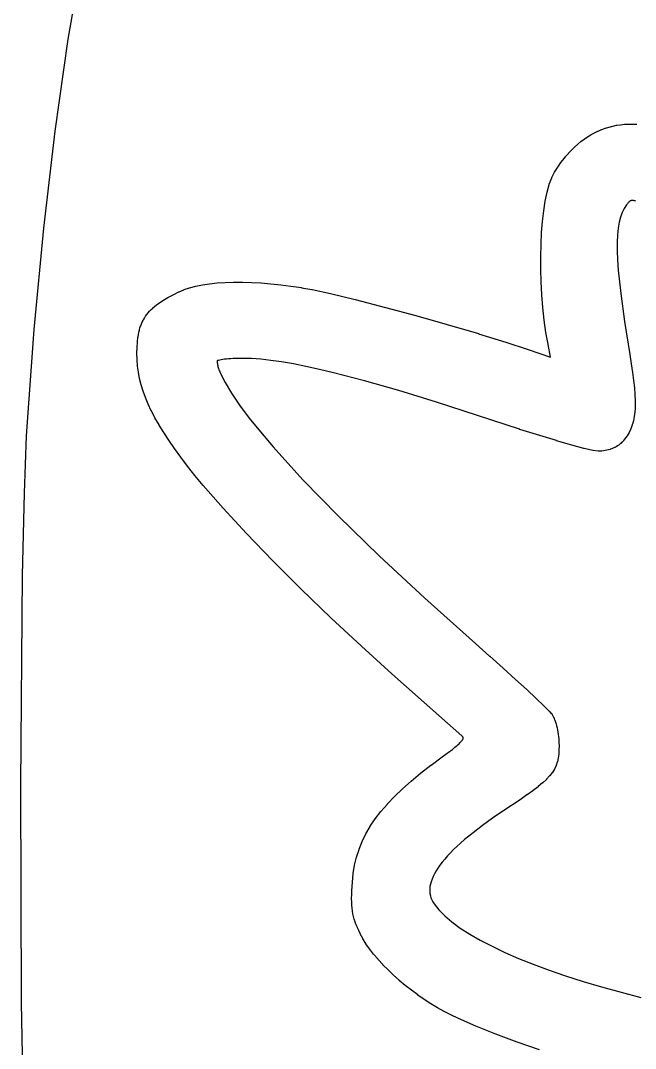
# Model space of a CAD drawing. Extents: x 67.7 to 95.6, y -145.3 to -52.9.
# Drawn here: x 75.139 to 76.258, y -63.568 to -61.698 of the extents above; entities that cross this region are included whole.
import ezdxf

# ---------------------------------------------------------------- set-up
doc = ezdxf.new("R2010")
doc.units = 0
doc.layers.add('BLACK', color=7, linetype='CONTINUOUS')

msp = doc.modelspace()

# ---------------------------------------------------------------- linework, layer by layer
at = {"layer": 'BLACK', "linetype": 'CONTINUOUS'}
for p, q in [((75.2525, -61.5724), (75.2249, -61.7317)), ((75.2249, -61.7317), (75.2008, -61.8994)), ((76.2308, -61.8876), (76.2379, -61.8869)), ((76.2379, -61.8869), (76.238, -61.887)), ((76.238, -61.887), (76.2381, -61.8869)), ((76.2381, -61.8869), (76.2452, -61.8866)), ((76.2452, -61.8866), (76.2453, -61.8866)), ((76.2453, -61.8866), (76.2454, -61.8866)), ((76.2454, -61.8866), (76.2527, -61.8866)), ((76.2527, -61.8866), (76.2528, -61.8866)), ((76.2528, -61.8866), (76.2529, -61.8866)), ((76.2529, -61.8866), (76.2602, -61.8869)), ((75.2008, -61.8994), (75.1802, -62.0757)), ((76.1768, -61.9058), (76.1769, -61.9057)), ((76.1769, -61.9057), (76.183, -61.9023)), ((76.183, -61.9023), (76.1832, -61.9023)), ((76.1832, -61.9022), (76.1895, -61.8992)), ((76.1832, -61.9023), (76.1832, -61.9022)), ((76.1895, -61.8992), (76.1896, -61.8992)), ((76.1896, -61.8992), (76.1897, -61.8991)), ((76.1897, -61.8991), (76.1961, -61.8964)), ((76.1961, -61.8964), (76.1962, -61.8964)), ((76.1962, -61.8964), (76.1963, -61.8963)), ((76.1963, -61.8963), (76.2028, -61.8939)), ((76.2028, -61.8939), (76.2029, -61.8939)), ((76.2029, -61.8939), (76.203, -61.8939)), ((76.203, -61.8939), (76.2096, -61.8918)), ((76.2096, -61.8918), (76.2097, -61.8918)), ((76.2097, -61.8918), (76.2098, -61.8918)), ((76.2098, -61.8918), (76.2165, -61.8901)), ((76.2165, -61.8901), (76.2166, -61.8901)), ((76.2166, -61.8901), (76.2167, -61.89)), ((76.2167, -61.89), (76.2235, -61.8887)), ((76.2235, -61.8887), (76.2236, -61.8887)), ((76.2236, -61.8887), (76.2237, -61.8887)), ((76.2237, -61.8887), (76.2307, -61.8876)), ((76.2307, -61.8876), (76.2308, -61.8877)), ((76.2308, -61.8877), (76.2308, -61.8876)), ((76.147, -61.9282), (76.1526, -61.9231)), ((76.1526, -61.9231), (76.1527, -61.9231)), ((76.1527, -61.923), (76.1585, -61.9183)), ((76.1527, -61.9231), (76.1527, -61.923)), ((76.1585, -61.9183), (76.1585, -61.9182)), ((76.1585, -61.9182), (76.1586, -61.9182)), ((76.1586, -61.9182), (76.1644, -61.9138)), ((76.1644, -61.9138), (76.1645, -61.9137)), ((76.1645, -61.9137), (76.1646, -61.9137)), ((76.1646, -61.9137), (76.1705, -61.9096)), ((76.1705, -61.9096), (76.1706, -61.9096)), ((76.1706, -61.9096), (76.1707, -61.9095)), ((76.1707, -61.9095), (76.1767, -61.9058)), ((76.1767, -61.9058), (76.1768, -61.9058)), ((76.1307, -61.9457), (76.1413, -61.9339)), ((76.1413, -61.9339), (76.1414, -61.9338)), ((76.1414, -61.9337), (76.1469, -61.9283)), ((76.1414, -61.9338), (76.1414, -61.9337)), ((76.1469, -61.9283), (76.147, -61.9282)), ((76.147, -61.9282), (76.147, -61.9282)), ((76.1106, -61.9737), (76.1202, -61.9593)), ((76.1202, -61.9593), (76.1203, -61.9592)), ((76.1203, -61.9592), (76.1204, -61.959)), ((76.1204, -61.959), (76.1305, -61.9459)), ((76.1305, -61.9459), (76.1306, -61.9458)), ((76.1306, -61.9458), (76.1307, -61.9457)), ((76.1055, -61.9836), (76.1104, -61.9741)), ((76.1104, -61.9741), (76.1106, -61.974)), ((76.1106, -61.974), (76.1106, -61.9737)), ((76.097, -62.0103), (76.1009, -61.9963)), ((76.1009, -61.9963), (76.101, -61.9961)), ((76.101, -61.996), (76.1053, -61.9841)), ((76.101, -61.9961), (76.101, -61.996)), ((76.1053, -61.9841), (76.1055, -61.9839)), ((76.1055, -61.9839), (76.1055, -61.9836)), ((76.0937, -62.0264), (76.097, -62.0105)), ((76.0971, -62.0104), (76.097, -62.0103)), ((76.097, -62.0105), (76.0971, -62.0104)), ((76.0909, -62.0442), (76.0937, -62.0266)), ((76.0937, -62.0265), (76.0937, -62.0264)), ((76.0937, -62.0266), (76.0937, -62.0265)), ((76.2416, -62.0335), (76.2374, -62.04)), ((76.2432, -62.0313), (76.2416, -62.0335)), ((76.244, -62.0303), (76.2432, -62.0313)), ((76.2447, -62.0294), (76.244, -62.0303)), ((76.2454, -62.0286), (76.2447, -62.0294)), ((76.2461, -62.028), (76.2454, -62.0286)), ((76.2467, -62.0274), (76.2461, -62.028)), ((76.2473, -62.0269), (76.2467, -62.0274)), ((76.2478, -62.0265), (76.2473, -62.0269)), ((76.2484, -62.0262), (76.2478, -62.0265)), ((76.2489, -62.0259), (76.2484, -62.0262)), ((76.2495, -62.0258), (76.2489, -62.0259)), ((76.2501, -62.0256), (76.2495, -62.0258)), ((76.2507, -62.0255), (76.2501, -62.0256)), ((76.2514, -62.0255), (76.2507, -62.0255)), ((76.2523, -62.0255), (76.2514, -62.0255)), ((76.2532, -62.0255), (76.2523, -62.0255)), ((76.2543, -62.0257), (76.2532, -62.0255)), ((76.2555, -62.0259), (76.2543, -62.0257)), ((76.2569, -62.0263), (76.2555, -62.0259)), ((76.2583, -62.0267), (76.2569, -62.0263)), ((76.0887, -62.0634), (76.0909, -62.0443)), ((76.0909, -62.0443), (76.0909, -62.0442)), ((76.0909, -62.0443), (76.0909, -62.0443)), ((76.2338, -62.0473), (76.2308, -62.0557)), ((76.2374, -62.04), (76.2338, -62.0473)), ((76.087, -62.0838), (76.0887, -62.0635)), ((76.0887, -62.0635), (76.0887, -62.0634)), ((76.0887, -62.0634), (76.0887, -62.0634)), ((76.2284, -62.0651), (76.2265, -62.0759)), ((76.2308, -62.0557), (76.2284, -62.0651)), ((75.1802, -62.0757), (75.1629, -62.2604)), ((76.0859, -62.1052), (76.087, -62.0839)), ((76.087, -62.0839), (76.087, -62.0838)), ((76.087, -62.0839), (76.087, -62.0839)), ((76.2253, -62.088), (76.2247, -62.1016)), ((76.2265, -62.0759), (76.2253, -62.088)), ((76.0854, -62.1274), (76.0859, -62.1053)), ((76.0859, -62.1053), (76.0859, -62.1052)), ((76.0859, -62.1053), (76.0859, -62.1053)), ((76.2247, -62.1016), (76.2247, -62.1168)), ((76.0854, -62.1275), (76.0854, -62.1274)), ((76.0855, -62.1502), (76.0854, -62.1275)), ((76.0854, -62.1275), (76.0854, -62.1275)), ((76.2247, -62.1168), (76.2253, -62.1335)), ((76.2253, -62.1335), (76.2265, -62.152)), ((76.0855, -62.1503), (76.0855, -62.1502)), ((76.0862, -62.1734), (76.0855, -62.1503)), ((76.0855, -62.1503), (76.0855, -62.1503)), ((76.2265, -62.152), (76.2309, -62.1948)), ((75.4362, -62.1876), (75.4461, -62.1842)), ((75.4461, -62.1842), (75.4463, -62.1843)), ((75.4463, -62.1843), (75.4464, -62.1842)), ((75.4464, -62.1842), (75.4574, -62.1813)), ((75.4574, -62.1813), (75.4575, -62.1813)), ((75.4575, -62.1813), (75.4576, -62.1813)), ((75.4576, -62.1813), (75.4695, -62.1789)), ((75.4695, -62.1789), (75.4696, -62.1789)), ((75.4696, -62.1789), (75.4697, -62.1788)), ((75.4697, -62.1788), (75.4826, -62.1769)), ((75.4826, -62.1769), (75.4827, -62.1769)), ((75.4827, -62.1769), (75.4964, -62.1755)), ((75.4827, -62.1769), (75.4827, -62.1769)), ((75.4964, -62.1755), (75.4965, -62.1755)), ((75.4965, -62.1755), (75.4966, -62.1754)), ((75.4966, -62.1754), (75.511, -62.1745)), ((75.511, -62.1745), (75.5111, -62.1745)), ((75.5111, -62.1745), (75.5112, -62.1745)), ((75.5112, -62.1745), (75.5264, -62.174)), ((75.5264, -62.174), (75.5264, -62.174)), ((75.5264, -62.174), (75.5265, -62.174)), ((75.5265, -62.174), (75.5424, -62.174)), ((75.5424, -62.174), (75.5425, -62.174)), ((75.5425, -62.174), (75.5425, -62.174)), ((75.5425, -62.174), (75.559, -62.1744)), ((75.559, -62.1744), (75.5591, -62.1745)), ((75.5591, -62.1745), (75.5592, -62.1744)), ((75.5592, -62.1744), (75.5762, -62.1754)), ((75.5762, -62.1754), (75.5763, -62.1754)), ((75.5763, -62.1754), (75.5763, -62.1754)), ((75.5763, -62.1754), (75.594, -62.1768)), ((75.594, -62.1768), (75.594, -62.1769)), ((75.594, -62.1769), (75.5941, -62.1768)), ((75.5941, -62.1768), (75.6122, -62.1788)), ((75.6122, -62.1788), (75.6122, -62.1788)), ((75.6122, -62.1788), (75.6122, -62.1788)), ((75.6122, -62.1788), (75.6307, -62.1812)), ((75.6307, -62.1812), (75.6308, -62.1812)), ((75.6308, -62.1812), (75.6308, -62.1812)), ((75.6308, -62.1812), (75.6497, -62.184)), ((75.6497, -62.184), (75.6497, -62.1841)), ((75.6497, -62.1841), (75.6498, -62.1841)), ((75.6498, -62.1841), (75.6689, -62.1874)), ((76.0862, -62.1735), (76.0862, -62.1734)), ((76.0874, -62.1967), (76.0862, -62.1735)), ((76.0862, -62.1735), (76.0862, -62.1735)), ((75.3977, -62.2074), (75.4064, -62.2022)), ((75.4064, -62.2022), (75.4064, -62.2022)), ((75.4064, -62.2022), (75.4065, -62.2022)), ((75.4065, -62.2022), (75.4161, -62.197)), ((75.4161, -62.197), (75.4161, -62.1969)), ((75.4161, -62.1969), (75.4162, -62.1969)), ((75.4162, -62.1969), (75.4268, -62.1916)), ((75.4268, -62.1916), (75.4269, -62.1916)), ((75.4269, -62.1916), (75.427, -62.1915)), ((75.427, -62.1915), (75.4359, -62.1877)), ((75.4359, -62.1877), (75.436, -62.1877)), ((75.436, -62.1877), (75.4362, -62.1876)), ((75.6689, -62.1874), (75.669, -62.1875)), ((75.669, -62.1875), (75.6691, -62.1874)), ((75.6691, -62.1874), (75.7027, -62.1946)), ((75.7027, -62.1946), (75.7027, -62.1947)), ((75.7027, -62.1947), (75.7028, -62.1947)), ((75.7028, -62.1947), (75.7477, -62.2056)), ((76.0874, -62.1968), (76.0874, -62.1967)), ((76.0893, -62.2199), (76.0874, -62.1968)), ((76.0874, -62.1968), (76.0874, -62.1968)), ((76.2309, -62.1948), (76.2378, -62.2457)), ((75.3764, -62.2238), (75.3794, -62.2211)), ((75.3794, -62.2211), (75.3794, -62.221)), ((75.3794, -62.221), (75.3795, -62.221)), ((75.3795, -62.221), (75.3826, -62.2183)), ((75.3826, -62.2183), (75.3827, -62.2182)), ((75.3827, -62.2182), (75.386, -62.2155)), ((75.3827, -62.2182), (75.3827, -62.2182)), ((75.386, -62.2155), (75.3861, -62.2155)), ((75.3861, -62.2155), (75.3862, -62.2154)), ((75.3862, -62.2154), (75.3897, -62.2128)), ((75.3897, -62.2128), (75.3898, -62.2128)), ((75.3898, -62.2127), (75.3976, -62.2075)), ((75.3898, -62.2128), (75.3898, -62.2127)), ((75.3976, -62.2075), (75.3977, -62.2075)), ((75.3977, -62.2075), (75.3977, -62.2074)), ((75.7477, -62.2056), (75.7478, -62.2056)), ((75.7478, -62.2056), (75.7478, -62.2056)), ((75.7478, -62.2056), (75.858, -62.2349)), ((76.0893, -62.22), (76.0893, -62.2199)), ((76.0918, -62.2429), (76.0893, -62.22)), ((76.0893, -62.22), (76.0893, -62.22)), ((75.3621, -62.2426), (75.3639, -62.2394)), ((75.3639, -62.2394), (75.364, -62.2393)), ((75.364, -62.2392), (75.366, -62.2361)), ((75.364, -62.2393), (75.364, -62.2392)), ((75.366, -62.2361), (75.3661, -62.2361)), ((75.3661, -62.2361), (75.3662, -62.236)), ((75.3662, -62.236), (75.3683, -62.233)), ((75.3683, -62.233), (75.3684, -62.2329)), ((75.3684, -62.2329), (75.3685, -62.2328)), ((75.3685, -62.2328), (75.3708, -62.2299)), ((75.3708, -62.2299), (75.3709, -62.2298)), ((75.3709, -62.2297), (75.3735, -62.2269)), ((75.3709, -62.2298), (75.3709, -62.2297)), ((75.3735, -62.2269), (75.3736, -62.2268)), ((75.3736, -62.2267), (75.3763, -62.2239)), ((75.3736, -62.2268), (75.3736, -62.2267)), ((75.3763, -62.2239), (75.3764, -62.2239)), ((75.3764, -62.2239), (75.3764, -62.2238)), ((75.858, -62.2349), (75.858, -62.2349)), ((75.858, -62.2349), (75.8581, -62.2349)), ((75.8581, -62.2349), (75.9722, -62.2676)), ((75.1629, -62.2604), (75.1491, -62.4537)), ((75.3549, -62.261), (75.356, -62.2573)), ((75.3549, -62.2611), (75.3549, -62.261)), ((75.356, -62.2571), (75.3572, -62.2535)), ((75.356, -62.2572), (75.356, -62.2571)), ((75.356, -62.2573), (75.356, -62.2572)), ((75.3572, -62.2535), (75.3573, -62.2534)), ((75.3573, -62.2533), (75.3587, -62.2498)), ((75.3573, -62.2534), (75.3573, -62.2533)), ((75.3587, -62.2496), (75.3602, -62.2462)), ((75.3587, -62.2497), (75.3587, -62.2496)), ((75.3587, -62.2498), (75.3587, -62.2497)), ((75.3602, -62.2462), (75.3603, -62.2462)), ((75.3603, -62.246), (75.362, -62.2428)), ((75.3603, -62.2462), (75.3603, -62.246)), ((75.362, -62.2428), (75.3621, -62.2427)), ((75.3621, -62.2427), (75.3621, -62.2426)), ((76.0918, -62.243), (76.0918, -62.2429)), ((76.0918, -62.2429), (76.0918, -62.2429)), ((76.0949, -62.2653), (76.0918, -62.243)), ((76.2378, -62.2457), (76.2474, -62.3056)), ((75.3513, -62.2827), (75.3523, -62.2738)), ((75.3523, -62.2738), (75.3524, -62.2738)), ((75.3524, -62.2737), (75.353, -62.2695)), ((75.3524, -62.2738), (75.3524, -62.2737)), ((75.353, -62.2695), (75.3531, -62.2694)), ((75.3531, -62.2693), (75.3539, -62.2653)), ((75.3531, -62.2694), (75.3531, -62.2693)), ((75.3539, -62.2651), (75.3548, -62.2612)), ((75.3539, -62.2652), (75.3539, -62.2651)), ((75.3539, -62.2653), (75.3539, -62.2652)), ((75.3548, -62.2612), (75.3549, -62.2611)), ((75.9722, -62.2676), (75.9722, -62.2677)), ((75.9722, -62.2677), (75.9722, -62.2677)), ((75.9722, -62.2677), (76.022, -62.2829)), ((76.0949, -62.2654), (76.0949, -62.2653)), ((76.0986, -62.287), (76.0949, -62.2654)), ((76.0949, -62.2654), (76.0949, -62.2654)), ((75.3505, -62.3031), (75.3507, -62.2927)), ((75.3507, -62.2926), (75.3513, -62.283)), ((75.3508, -62.2927), (75.3507, -62.2926)), ((75.3507, -62.2927), (75.3508, -62.2927)), ((75.3514, -62.2829), (75.3513, -62.2827)), ((75.3513, -62.283), (75.3514, -62.2829)), ((76.022, -62.2829), (76.0221, -62.283)), ((76.0221, -62.283), (76.0221, -62.283)), ((76.0221, -62.283), (76.0625, -62.2962)), ((76.0625, -62.2962), (76.0625, -62.2963)), ((76.0625, -62.2963), (76.0625, -62.2962)), ((76.0625, -62.2962), (76.1031, -62.3103)), ((76.0987, -62.287), (76.0986, -62.287)), ((76.0987, -62.2871), (76.0987, -62.287)), ((76.1031, -62.3103), (76.0987, -62.2871)), ((75.3506, -62.3032), (75.3505, -62.3031)), ((75.3505, -62.3033), (75.3506, -62.3032)), ((75.3508, -62.3148), (75.3505, -62.3033)), ((75.3509, -62.3149), (75.3508, -62.3148)), ((75.3508, -62.315), (75.3509, -62.3149)), ((75.3517, -62.3264), (75.3508, -62.315)), ((75.4964, -62.317), (75.4963, -62.3175)), ((75.4973, -62.3166), (75.4964, -62.317)), ((75.499, -62.3162), (75.4973, -62.3166)), ((75.5011, -62.3157), (75.499, -62.3162)), ((75.5036, -62.3152), (75.5011, -62.3157)), ((75.5065, -62.3148), (75.5036, -62.3152)), ((75.5098, -62.3143), (75.5065, -62.3148)), ((75.5133, -62.314), (75.5098, -62.3143)), ((75.5171, -62.3136), (75.5133, -62.314)), ((75.5212, -62.3133), (75.5171, -62.3136)), ((75.5254, -62.3131), (75.5212, -62.3133)), ((75.5299, -62.3129), (75.5254, -62.3131)), ((75.5345, -62.3127), (75.5299, -62.3129)), ((75.5392, -62.3126), (75.5345, -62.3127)), ((75.5439, -62.3126), (75.5392, -62.3126)), ((75.5392, -62.3126), (75.5392, -62.3126)), ((75.5591, -62.313), (75.5439, -62.3126)), ((75.5439, -62.3126), (75.5439, -62.3126)), ((75.5757, -62.3142), (75.5591, -62.313)), ((75.594, -62.3163), (75.5757, -62.3142)), ((75.6138, -62.3191), (75.594, -62.3163)), ((76.2474, -62.3056), (76.2474, -62.3056)), ((76.2474, -62.3056), (76.2501, -62.3227)), ((75.3517, -62.3265), (75.3517, -62.3264)), ((75.3517, -62.3266), (75.3517, -62.3265)), ((75.3531, -62.3378), (75.3517, -62.3266)), ((75.4963, -62.3175), (75.4963, -62.3184)), ((75.4963, -62.3184), (75.4964, -62.3196)), ((75.4964, -62.3196), (75.4965, -62.3209)), ((75.4965, -62.3209), (75.4968, -62.3224)), ((75.4968, -62.3224), (75.4971, -62.3239)), ((75.4971, -62.3239), (75.4975, -62.3256)), ((75.4975, -62.3256), (75.4979, -62.3274)), ((75.4979, -62.3274), (75.4985, -62.3293)), ((75.4985, -62.3293), (75.4991, -62.3312)), ((75.4991, -62.3312), (75.4997, -62.3332)), ((75.4997, -62.3332), (75.5005, -62.3351)), ((75.5005, -62.3351), (75.5013, -62.3371)), ((75.6351, -62.3228), (75.6138, -62.3191)), ((75.658, -62.3273), (75.6351, -62.3228)), ((75.6825, -62.3326), (75.658, -62.3273)), ((75.7084, -62.3387), (75.6825, -62.3326)), ((76.2501, -62.3227), (76.2501, -62.3228)), ((76.2501, -62.3228), (76.2501, -62.3228)), ((76.2501, -62.3228), (76.2525, -62.3385)), ((75.3532, -62.3379), (75.3531, -62.3378)), ((75.3532, -62.338), (75.3532, -62.3379)), ((75.3552, -62.3492), (75.3532, -62.338)), ((75.3553, -62.3493), (75.3552, -62.3492)), ((75.3553, -62.3494), (75.3553, -62.3493)), ((75.358, -62.3606), (75.3553, -62.3494)), ((75.5013, -62.3371), (75.5021, -62.339)), ((75.5021, -62.339), (75.5109, -62.3565)), ((75.7648, -62.3533), (75.7084, -62.3387)), ((75.8273, -62.3712), (75.7648, -62.3533)), ((76.2525, -62.3385), (76.2525, -62.3386)), ((76.2525, -62.3386), (76.2525, -62.3386)), ((76.2525, -62.3386), (76.2543, -62.353)), ((76.2543, -62.353), (76.2543, -62.3531)), ((76.2543, -62.3531), (76.2544, -62.3531)), ((76.2544, -62.3531), (76.2558, -62.3663)), ((75.3581, -62.3607), (75.358, -62.3606)), ((75.3581, -62.3609), (75.3581, -62.3607)), ((75.3615, -62.3722), (75.3581, -62.3609)), ((75.3616, -62.3723), (75.3615, -62.3722)), ((75.3616, -62.3724), (75.3616, -62.3723)), ((75.3658, -62.3839), (75.3616, -62.3724)), ((75.5109, -62.3565), (75.5226, -62.376)), ((75.8957, -62.3923), (75.8273, -62.3712)), ((76.2558, -62.3663), (76.2557, -62.3664)), ((76.2557, -62.3664), (76.2558, -62.3664)), ((76.2558, -62.3664), (76.2567, -62.3785)), ((75.3659, -62.384), (75.3658, -62.3839)), ((75.3659, -62.3841), (75.3659, -62.384)), ((75.3708, -62.3958), (75.3659, -62.3841)), ((75.5226, -62.376), (75.5373, -62.3975)), ((76.2567, -62.3785), (76.2567, -62.3786)), ((76.2567, -62.3786), (76.2567, -62.3786)), ((76.2567, -62.3786), (76.2572, -62.3897)), ((76.2572, -62.3897), (76.2572, -62.3898)), ((76.2572, -62.3898), (76.2572, -62.3898)), ((76.2572, -62.3898), (76.2572, -62.3999)), ((75.3709, -62.3959), (75.3708, -62.3958)), ((75.3709, -62.396), (75.3709, -62.3959)), ((75.3766, -62.4081), (75.3709, -62.396)), ((75.3767, -62.4081), (75.3766, -62.4081)), ((75.3767, -62.4082), (75.3767, -62.4081)), ((75.3833, -62.4207), (75.3767, -62.4082)), ((75.5373, -62.3975), (75.5548, -62.4211)), ((75.97, -62.4166), (75.8957, -62.3923)), ((75.8957, -62.3923), (75.8957, -62.3923)), ((76.2567, -62.4096), (76.2563, -62.4139)), ((76.257, -62.4049), (76.2567, -62.4094)), ((76.2567, -62.4094), (76.2567, -62.4095)), ((76.2567, -62.4095), (76.2567, -62.4096)), ((76.2572, -62.4001), (76.257, -62.4048)), ((76.257, -62.4048), (76.257, -62.4049)), ((76.257, -62.4049), (76.257, -62.4049)), ((76.2572, -62.3999), (76.2572, -62.4)), ((76.2572, -62.4), (76.2572, -62.4001)), ((75.3833, -62.4208), (75.3833, -62.4207)), ((75.3833, -62.4207), (75.3833, -62.4207)), ((75.3908, -62.4338), (75.3833, -62.4208)), ((75.5548, -62.4211), (75.5752, -62.4465)), ((75.9701, -62.4166), (75.97, -62.4166)), ((76.047, -62.4417), (75.9701, -62.4166)), ((75.9701, -62.4166), (75.9701, -62.4166)), ((76.2541, -62.4264), (76.2532, -62.43)), ((76.2549, -62.4224), (76.2541, -62.4262)), ((76.2541, -62.4262), (76.2541, -62.4263)), ((76.2541, -62.4263), (76.2541, -62.4264)), ((76.255, -62.4223), (76.2549, -62.4223)), ((76.2549, -62.4223), (76.2549, -62.4224)), ((76.2557, -62.4183), (76.255, -62.4223)), ((76.2557, -62.4181), (76.2556, -62.4182)), ((76.2556, -62.4182), (76.2557, -62.4183)), ((76.2562, -62.414), (76.2557, -62.4181)), ((76.2563, -62.4139), (76.2562, -62.4139)), ((76.2562, -62.4139), (76.2562, -62.414)), ((75.3909, -62.4339), (75.3908, -62.4338)), ((75.3908, -62.4338), (75.3908, -62.4338)), ((75.3992, -62.4474), (75.3909, -62.4339)), ((75.3993, -62.4475), (75.3992, -62.4474)), ((75.3992, -62.4474), (75.3992, -62.4474)), ((75.4085, -62.4616), (75.3993, -62.4475)), ((75.5752, -62.4465), (75.5983, -62.4737)), ((76.0471, -62.4417), (76.047, -62.4417)), ((76.0471, -62.4418), (76.0471, -62.4417)), ((76.1141, -62.4623), (76.0471, -62.4418)), ((76.2461, -62.4474), (76.2444, -62.4504)), ((76.2462, -62.4473), (76.2461, -62.4473)), ((76.2461, -62.4473), (76.2461, -62.4474)), ((76.2478, -62.4442), (76.2462, -62.4473)), ((76.2479, -62.444), (76.2478, -62.4441)), ((76.2478, -62.4441), (76.2478, -62.4442)), ((76.2493, -62.4409), (76.2479, -62.444)), ((76.2494, -62.4407), (76.2493, -62.4408)), ((76.2493, -62.4408), (76.2493, -62.4409)), ((76.2507, -62.4374), (76.2494, -62.4407)), ((76.2508, -62.4373), (76.2507, -62.4373)), ((76.2507, -62.4373), (76.2507, -62.4374)), ((76.252, -62.4339), (76.2508, -62.4373)), ((76.2531, -62.4302), (76.252, -62.4337)), ((76.252, -62.4337), (76.252, -62.4338)), ((76.252, -62.4338), (76.252, -62.4339)), ((76.2532, -62.43), (76.2531, -62.4301)), ((76.2531, -62.4301), (76.2531, -62.4302)), ((75.1491, -62.4537), (75.1449, -62.5577)), ((75.1491, -62.4537), (75.1491, -62.4537)), ((75.4086, -62.4616), (75.4085, -62.4616)), ((75.4188, -62.4765), (75.4086, -62.4616)), ((75.4086, -62.4616), (75.4086, -62.4616)), ((76.1142, -62.4624), (76.1141, -62.4623)), ((76.1141, -62.4623), (76.1141, -62.4623)), ((76.1417, -62.4703), (76.1142, -62.4624)), ((76.2331, -62.4653), (76.2316, -62.4669)), ((76.2332, -62.4652), (76.2331, -62.4653)), ((76.2333, -62.4652), (76.2332, -62.4652)), ((76.2357, -62.4624), (76.2333, -62.4652)), ((76.2358, -62.4623), (76.2357, -62.4624)), ((76.2357, -62.4624), (76.2357, -62.4624)), ((76.2381, -62.4596), (76.2358, -62.4623)), ((76.2403, -62.4566), (76.2381, -62.4594)), ((76.2381, -62.4594), (76.2381, -62.4595)), ((76.2381, -62.4595), (76.2381, -62.4596)), ((76.2404, -62.4565), (76.2403, -62.4565)), ((76.2403, -62.4565), (76.2403, -62.4566)), ((76.2424, -62.4536), (76.2404, -62.4565)), ((76.2425, -62.4535), (76.2424, -62.4536)), ((76.2424, -62.4536), (76.2424, -62.4536)), ((76.2443, -62.4506), (76.2425, -62.4535)), ((76.2444, -62.4504), (76.2443, -62.4505)), ((76.2443, -62.4505), (76.2443, -62.4506)), ((75.4189, -62.4765), (75.4188, -62.4765)), ((75.4301, -62.4921), (75.4189, -62.4765)), ((75.4189, -62.4765), (75.4189, -62.4765)), ((75.5983, -62.4737), (75.6525, -62.5334)), ((76.164, -62.4763), (76.1417, -62.4703)), ((76.1417, -62.4703), (76.1417, -62.4703)), ((76.1417, -62.4703), (76.1417, -62.4703)), ((76.1641, -62.4763), (76.164, -62.4763)), ((76.1642, -62.4763), (76.1641, -62.4763)), ((76.1804, -62.4801), (76.1642, -62.4763)), ((76.1805, -62.4801), (76.1804, -62.4801)), ((76.1807, -62.4802), (76.1805, -62.4801)), ((76.1899, -62.4815), (76.1807, -62.4802)), ((76.1902, -62.4814), (76.1899, -62.4815)), ((76.1906, -62.4815), (76.1902, -62.4814)), ((76.1935, -62.4814), (76.1906, -62.4815)), ((76.1936, -62.4814), (76.1935, -62.4814)), ((76.1937, -62.4814), (76.1936, -62.4814)), ((76.1966, -62.4812), (76.1937, -62.4814)), ((76.1967, -62.4812), (76.1966, -62.4812)), ((76.1968, -62.4812), (76.1967, -62.4812)), ((76.1997, -62.4809), (76.1968, -62.4812)), ((76.1998, -62.4808), (76.1997, -62.4808)), ((76.1997, -62.4808), (76.1997, -62.4809)), ((76.2027, -62.4804), (76.1998, -62.4808)), ((76.2028, -62.4803), (76.2027, -62.4804)), ((76.2029, -62.4803), (76.2028, -62.4803)), ((76.2058, -62.4797), (76.2029, -62.4803)), ((76.2059, -62.4797), (76.2058, -62.4797)), ((76.2058, -62.4797), (76.2058, -62.4797)), ((76.2087, -62.479), (76.2059, -62.4797)), ((76.2088, -62.4789), (76.2087, -62.479)), ((76.2089, -62.4789), (76.2088, -62.4789)), ((76.2117, -62.4781), (76.2089, -62.4789)), ((76.2118, -62.478), (76.2117, -62.478)), ((76.2117, -62.478), (76.2117, -62.4781)), ((76.2145, -62.4771), (76.2118, -62.478)), ((76.2146, -62.477), (76.2145, -62.4771)), ((76.2147, -62.477), (76.2146, -62.477)), ((76.2173, -62.476), (76.2147, -62.477)), ((76.2174, -62.4759), (76.2173, -62.4759)), ((76.2173, -62.4759), (76.2173, -62.476)), ((76.2199, -62.4748), (76.2174, -62.4759)), ((76.22, -62.4747), (76.2199, -62.4748)), ((76.2201, -62.4747), (76.22, -62.4747)), ((76.2225, -62.4734), (76.2201, -62.4747)), ((76.2226, -62.4734), (76.2225, -62.4734)), ((76.2227, -62.4733), (76.2226, -62.4734)), ((76.2249, -62.472), (76.2227, -62.4733)), ((76.225, -62.4719), (76.2249, -62.472)), ((76.2251, -62.4719), (76.225, -62.4719)), ((76.2272, -62.4705), (76.2251, -62.4719)), ((76.2273, -62.4704), (76.2272, -62.4705)), ((76.2274, -62.4704), (76.2273, -62.4704)), ((76.2294, -62.4689), (76.2274, -62.4704)), ((76.2296, -62.4687), (76.2294, -62.4688)), ((76.2294, -62.4688), (76.2294, -62.4689)), ((76.2313, -62.4672), (76.2296, -62.4687)), ((76.2314, -62.467), (76.2313, -62.4672)), ((76.2316, -62.4669), (76.2314, -62.467)), ((75.4302, -62.4921), (75.4301, -62.4921)), ((75.4302, -62.4922), (75.4302, -62.4921)), ((75.4424, -62.5086), (75.4302, -62.4922)), ((75.4425, -62.5086), (75.4424, -62.5086)), ((75.4425, -62.5087), (75.4425, -62.5086)), ((75.4556, -62.5254), (75.4425, -62.5087)), ((75.4557, -62.5254), (75.4556, -62.5254)), ((75.4557, -62.5255), (75.4557, -62.5254)), ((75.4709, -62.5439), (75.4557, -62.5255)), ((75.6525, -62.5334), (75.717, -62.5995)), ((75.1449, -62.5577), (75.1418, -62.7076)), ((75.471, -62.544), (75.4709, -62.5439)), ((75.4709, -62.5439), (75.4709, -62.5439)), ((75.5071, -62.5852), (75.471, -62.544)), ((75.5497, -62.6312), (75.5071, -62.5852)), ((75.5071, -62.5852), (75.5071, -62.5852)), ((75.5071, -62.5852), (75.5071, -62.5852)), ((75.717, -62.5995), (75.7911, -62.6716)), ((75.5498, -62.6313), (75.5497, -62.6312)), ((75.5497, -62.6312), (75.5497, -62.6312)), ((75.5975, -62.6806), (75.5498, -62.6313)), ((75.7911, -62.6716), (75.8746, -62.7491)), ((75.5975, -62.6807), (75.5975, -62.6806)), ((75.5975, -62.6806), (75.5975, -62.6806)), ((75.6492, -62.7322), (75.5975, -62.6807)), ((75.1418, -62.7076), (75.1386, -63.0886)), ((75.7034, -62.7845), (75.6492, -62.7322)), ((75.6492, -62.7322), (75.6492, -62.7322)), ((75.6492, -62.7322), (75.6492, -62.7322)), ((75.8746, -62.7491), (75.9667, -62.8315)), ((75.7589, -62.8363), (75.7034, -62.7845)), ((75.7034, -62.7845), (75.7034, -62.7845)), ((75.7034, -62.7845), (75.7034, -62.7845)), ((75.7589, -62.8364), (75.7589, -62.8363)), ((75.7589, -62.8363), (75.7589, -62.8363)), ((75.8144, -62.8863), (75.7589, -62.8364)), ((75.9667, -62.8315), (75.9924, -62.8542)), ((75.9924, -62.8542), (75.9925, -62.8542)), ((75.9925, -62.8542), (75.9925, -62.8542)), ((75.9925, -62.8542), (76.0169, -62.8761)), ((76.0169, -62.8761), (76.0169, -62.8761)), ((76.0169, -62.8761), (76.017, -62.8761)), ((76.017, -62.8761), (76.0396, -62.8966)), ((75.8999, -62.962), (75.8144, -62.8863)), ((75.8144, -62.8863), (75.8144, -62.8863)), ((75.8144, -62.8863), (75.8144, -62.8863)), ((76.0396, -62.8966), (76.0396, -62.8966)), ((76.0396, -62.8966), (76.0396, -62.8966)), ((76.0396, -62.8966), (76.0599, -62.9152)), ((76.0599, -62.9152), (76.0599, -62.9152)), ((76.0599, -62.9152), (76.0599, -62.9152)), ((76.0599, -62.9152), (76.0772, -62.9313)), ((76.0772, -62.9313), (76.0772, -62.9314)), ((76.0772, -62.9314), (76.0772, -62.9314)), ((76.0772, -62.9314), (76.091, -62.9446)), ((76.091, -62.9446), (76.091, -62.9446)), ((76.091, -62.9446), (76.091, -62.9446)), ((76.091, -62.9446), (76.1007, -62.9543)), ((75.9418, -62.9994), (75.8999, -62.962)), ((76.1007, -62.9543), (76.1007, -62.9544)), ((76.1007, -62.9544), (76.1008, -62.9544)), ((76.1008, -62.9544), (76.1039, -62.9578)), ((76.1039, -62.9578), (76.1039, -62.9579)), ((76.1039, -62.9579), (76.1041, -62.958)), ((76.1041, -62.958), (76.1059, -62.9603)), ((76.1059, -62.9603), (76.106, -62.9605)), ((76.106, -62.9605), (76.1062, -62.9607)), ((76.1062, -62.9607), (76.1074, -62.9626)), ((76.1074, -62.9626), (76.1074, -62.9628)), ((76.1074, -62.9628), (76.1076, -62.9629)), ((76.1076, -62.9629), (76.1087, -62.9651)), ((76.1087, -62.9651), (76.1088, -62.9652)), ((76.1088, -62.9652), (76.1089, -62.9653)), ((76.1089, -62.9653), (76.11, -62.9679)), ((76.11, -62.9679), (76.11, -62.968)), ((76.11, -62.968), (76.1101, -62.9681)), ((76.1101, -62.9681), (76.1112, -62.9709)), ((76.1112, -62.9709), (76.1112, -62.9709)), ((76.1112, -62.9709), (76.1112, -62.971)), ((76.1112, -62.971), (76.1123, -62.9741)), ((76.1123, -62.9741), (76.1122, -62.9741)), ((76.1122, -62.9741), (76.1123, -62.9742)), ((76.1123, -62.9742), (76.1133, -62.9774)), ((76.1133, -62.9774), (76.1133, -62.9775)), ((76.1133, -62.9775), (76.1133, -62.9776)), ((76.1133, -62.9776), (76.1142, -62.981)), ((76.1142, -62.981), (76.1142, -62.9811)), ((76.1142, -62.9811), (76.1142, -62.9811)), ((76.1142, -62.9811), (76.1151, -62.9847)), ((76.1151, -62.9847), (76.1151, -62.9848)), ((76.1151, -62.9848), (76.1151, -62.9848)), ((76.1151, -62.9848), (76.1159, -62.9885)), ((76.1159, -62.9885), (76.1159, -62.9886)), ((76.1159, -62.9886), (76.1159, -62.9886)), ((76.1159, -62.9886), (76.1166, -62.9925)), ((75.9404, -63.0097), (75.9413, -63.0086)), ((75.9413, -63.0086), (75.9421, -63.0076)), ((75.9425, -63), (75.9418, -62.9994)), ((75.9421, -63.0076), (75.9428, -63.0066)), ((75.943, -63.0006), (75.9425, -63)), ((75.9428, -63.0066), (75.9433, -63.0058)), ((75.9434, -63.0011), (75.943, -63.0006)), ((75.9433, -63.0058), (75.9437, -63.0051)), ((75.9437, -63.0016), (75.9434, -63.0011)), ((75.9439, -63.002), (75.9437, -63.0016)), ((75.9437, -63.0051), (75.9439, -63.0044)), ((75.9441, -63.0024), (75.9439, -63.002)), ((75.9439, -63.0044), (75.9441, -63.0039)), ((75.9441, -63.0027), (75.9441, -63.0024)), ((75.9442, -63.0031), (75.9441, -63.0027)), ((75.9441, -63.0034), (75.9442, -63.0031)), ((75.9441, -63.0039), (75.9441, -63.0034)), ((76.1166, -62.9925), (76.1166, -62.9925)), ((76.1166, -62.9925), (76.1166, -62.9926)), ((76.1166, -62.9926), (76.1172, -62.9965)), ((76.1172, -62.9965), (76.1172, -62.9965)), ((76.1172, -62.9965), (76.1172, -62.9966)), ((76.1172, -62.9966), (76.1177, -63.0005)), ((76.1177, -63.0005), (76.1177, -63.0005)), ((76.1177, -63.0005), (76.1177, -63.0006)), ((76.1177, -63.0006), (76.1181, -63.0046)), ((76.1181, -63.0046), (76.1181, -63.0046)), ((76.1181, -63.0046), (76.1181, -63.0047)), ((76.1181, -63.0047), (76.1184, -63.0086)), ((76.1184, -63.0086), (76.1184, -63.0087)), ((76.1184, -63.0087), (76.1184, -63.0087)), ((76.1184, -63.0087), (76.1186, -63.0126)), ((75.9191, -63.0279), (75.9245, -63.0238)), ((75.9245, -63.0238), (75.9269, -63.0218)), ((75.9269, -63.0218), (75.9292, -63.02)), ((75.9269, -63.0218), (75.9269, -63.0218)), ((75.9292, -63.02), (75.9313, -63.0182)), ((75.9313, -63.0182), (75.9332, -63.0166)), ((75.9313, -63.0182), (75.9313, -63.0182)), ((75.9332, -63.0166), (75.935, -63.0151)), ((75.935, -63.0151), (75.9366, -63.0136)), ((75.9366, -63.0136), (75.938, -63.0122)), ((75.938, -63.0122), (75.9393, -63.011)), ((75.9393, -63.011), (75.9404, -63.0097)), ((76.1185, -63.025), (76.1181, -63.0325)), ((76.1187, -63.0167), (76.1185, -63.0249)), ((76.1185, -63.0249), (76.1185, -63.0249)), ((76.1185, -63.0249), (76.1185, -63.025)), ((76.1186, -63.0126), (76.1186, -63.0127)), ((76.1186, -63.0127), (76.1186, -63.0128)), ((76.1186, -63.0128), (76.1187, -63.0166)), ((76.1187, -63.0166), (76.1187, -63.0167)), ((76.1187, -63.0167), (76.1187, -63.0167)), ((75.8857, -63.0526), (75.906, -63.0375)), ((75.906, -63.0375), (75.9129, -63.0325)), ((75.906, -63.0375), (75.906, -63.0375)), ((75.906, -63.0375), (75.906, -63.0375)), ((75.9129, -63.0325), (75.9191, -63.0279)), ((75.9129, -63.0325), (75.9129, -63.0325)), ((75.9191, -63.0279), (75.9191, -63.0279)), ((76.1171, -63.04), (76.1156, -63.0465)), ((76.1171, -63.0397), (76.117, -63.0398)), ((76.117, -63.0398), (76.1171, -63.04)), ((76.118, -63.0328), (76.1171, -63.0397)), ((76.1181, -63.0325), (76.118, -63.0326)), ((76.118, -63.0326), (76.118, -63.0328)), ((75.8668, -63.0673), (75.8856, -63.0527)), ((75.8856, -63.0527), (75.8857, -63.0526)), ((75.8856, -63.0527), (75.8856, -63.0527)), ((76.1102, -63.0598), (76.1066, -63.0657)), ((76.1103, -63.0596), (76.1102, -63.0598)), ((76.1105, -63.0594), (76.1103, -63.0596)), ((76.1133, -63.0535), (76.1105, -63.0594)), ((76.1135, -63.053), (76.1133, -63.0532)), ((76.1133, -63.0532), (76.1133, -63.0535)), ((76.1155, -63.0469), (76.1135, -63.053)), ((76.1156, -63.0465), (76.1155, -63.0467)), ((76.1155, -63.0467), (76.1155, -63.0469)), ((75.8337, -63.0957), (75.8494, -63.0818)), ((75.8494, -63.0818), (75.8495, -63.0817)), ((75.8495, -63.0817), (75.8667, -63.0674)), ((75.8495, -63.0817), (75.8495, -63.0817)), ((75.8667, -63.0674), (75.8668, -63.0674)), ((75.8668, -63.0674), (75.8668, -63.0673)), ((76.0957, -63.0784), (76.0889, -63.0847)), ((76.0958, -63.0783), (76.0957, -63.0784)), ((76.0959, -63.0782), (76.0958, -63.0783)), ((76.1015, -63.0722), (76.0959, -63.0782)), ((76.1016, -63.072), (76.1015, -63.0722)), ((76.1018, -63.0719), (76.1016, -63.072)), ((76.1063, -63.066), (76.1018, -63.0719)), ((76.1064, -63.0658), (76.1063, -63.066)), ((76.1066, -63.0657), (76.1064, -63.0658)), ((75.1386, -63.0886), (75.1399, -63.4849)), ((75.8193, -63.1095), (75.8336, -63.0958)), ((75.8336, -63.0958), (75.8337, -63.0958)), ((75.8337, -63.0958), (75.8337, -63.0957)), ((76.0712, -63.099), (76.0604, -63.1068)), ((76.0713, -63.0989), (76.0712, -63.0989)), ((76.0712, -63.0989), (76.0712, -63.099)), ((76.0806, -63.0917), (76.0713, -63.0989)), ((76.0807, -63.0916), (76.0806, -63.0917)), ((76.0808, -63.0916), (76.0807, -63.0916)), ((76.0888, -63.0849), (76.0808, -63.0916)), ((76.0889, -63.0847), (76.0888, -63.0848)), ((76.0888, -63.0848), (76.0888, -63.0849)), ((75.8063, -63.1232), (75.8192, -63.1096)), ((75.8192, -63.1096), (75.8193, -63.1096)), ((75.8193, -63.1096), (75.8193, -63.1095)), ((76.0479, -63.1154), (76.0182, -63.1353)), ((76.048, -63.1154), (76.0479, -63.1154)), ((76.0479, -63.1154), (76.0479, -63.1154)), ((76.0603, -63.1068), (76.048, -63.1154)), ((76.0604, -63.1068), (76.0603, -63.1068)), ((76.0604, -63.1068), (76.0604, -63.1068)), ((75.7842, -63.1502), (75.7945, -63.1369)), ((75.7945, -63.1369), (75.7946, -63.1368)), ((75.7946, -63.1367), (75.8062, -63.1233)), ((75.7946, -63.1368), (75.7946, -63.1367)), ((75.8062, -63.1233), (75.8063, -63.1232)), ((75.8062, -63.1233), (75.8062, -63.1233)), ((76.0182, -63.1353), (75.9978, -63.1491)), ((76.0182, -63.1353), (76.0182, -63.1353)), ((75.7751, -63.1638), (75.7841, -63.1504)), ((75.7841, -63.1504), (75.7842, -63.1504)), ((75.7842, -63.1504), (75.7842, -63.1502)), ((75.9978, -63.1491), (75.9791, -63.1624)), ((75.7672, -63.1775), (75.7749, -63.164)), ((75.7749, -63.164), (75.7751, -63.1639)), ((75.7751, -63.1639), (75.7751, -63.1638)), ((75.9621, -63.1754), (75.9467, -63.188)), ((75.9791, -63.1624), (75.9621, -63.1754)), ((75.7548, -63.2054), (75.7603, -63.1916)), ((75.7603, -63.1916), (75.7604, -63.1915)), ((75.7604, -63.1913), (75.767, -63.1777)), ((75.7604, -63.1915), (75.7604, -63.1913)), ((75.767, -63.1777), (75.7671, -63.1776)), ((75.7671, -63.1776), (75.7672, -63.1775)), ((75.9396, -63.1942), (75.9329, -63.2003)), ((75.9467, -63.188), (75.9396, -63.1942)), ((75.7502, -63.2197), (75.7546, -63.2057)), ((75.7546, -63.2057), (75.7548, -63.2055)), ((75.7548, -63.2055), (75.7548, -63.2054)), ((75.9209, -63.212), (75.9155, -63.2178)), ((75.9267, -63.2062), (75.9209, -63.212)), ((75.9329, -63.2003), (75.9267, -63.2062)), ((75.7467, -63.2344), (75.7501, -63.22)), ((75.7501, -63.22), (75.7502, -63.2199)), ((75.7502, -63.2199), (75.7502, -63.2197)), ((75.906, -63.229), (75.9019, -63.2344)), ((75.9106, -63.2235), (75.906, -63.229)), ((75.9155, -63.2178), (75.9106, -63.2235)), ((75.7425, -63.2651), (75.7441, -63.2498)), ((75.7441, -63.2495), (75.7466, -63.2347)), ((75.7442, -63.2497), (75.7441, -63.2495)), ((75.7441, -63.2498), (75.7442, -63.2497)), ((75.7466, -63.2347), (75.7467, -63.2346)), ((75.7467, -63.2346), (75.7467, -63.2344)), ((75.892, -63.25), (75.8896, -63.2549)), ((75.8949, -63.2449), (75.892, -63.25)), ((75.8982, -63.2397), (75.8949, -63.2449)), ((75.9019, -63.2344), (75.8982, -63.2397)), ((75.7416, -63.2811), (75.7425, -63.2653)), ((75.7426, -63.2652), (75.7425, -63.2651)), ((75.7425, -63.2653), (75.7426, -63.2652)), ((75.8847, -63.269), (75.8838, -63.2735)), ((75.8859, -63.2645), (75.8847, -63.269)), ((75.8875, -63.2598), (75.8859, -63.2645)), ((75.8896, -63.2549), (75.8875, -63.2598)), ((75.7412, -63.2948), (75.7413, -63.2883)), ((75.7413, -63.2882), (75.7416, -63.2812)), ((75.7413, -63.2883), (75.7413, -63.2882)), ((75.7413, -63.2883), (75.7413, -63.2883)), ((75.7416, -63.2812), (75.7416, -63.2811)), ((75.7416, -63.2812), (75.7416, -63.2812)), ((75.8838, -63.2735), (75.8834, -63.2778)), ((75.8834, -63.2778), (75.8834, -63.2819)), ((75.8834, -63.2819), (75.8837, -63.286)), ((75.8837, -63.286), (75.8845, -63.29)), ((75.7412, -63.2949), (75.7412, -63.2948)), ((75.7412, -63.295), (75.7412, -63.2949)), ((75.7413, -63.301), (75.7412, -63.295)), ((75.7413, -63.3011), (75.7413, -63.301)), ((75.7413, -63.3012), (75.7413, -63.3011)), ((75.7416, -63.3069), (75.7413, -63.3012)), ((75.7416, -63.307), (75.7416, -63.3069)), ((75.7416, -63.3069), (75.7416, -63.3069)), ((75.742, -63.3124), (75.7416, -63.307)), ((75.8845, -63.29), (75.8856, -63.2938)), ((75.8856, -63.2938), (75.8871, -63.2976)), ((75.8871, -63.2976), (75.889, -63.3013)), ((75.889, -63.3013), (75.8912, -63.3049)), ((75.8912, -63.3049), (75.8998, -63.3157)), ((75.7421, -63.3125), (75.742, -63.3124)), ((75.742, -63.3126), (75.7421, -63.3125)), ((75.7427, -63.3177), (75.742, -63.3126)), ((75.7427, -63.3178), (75.7427, -63.3177)), ((75.7427, -63.3179), (75.7427, -63.3178)), ((75.7436, -63.3229), (75.7427, -63.3179)), ((75.7436, -63.323), (75.7436, -63.3229)), ((75.7436, -63.3229), (75.7436, -63.3229)), ((75.7447, -63.3279), (75.7436, -63.323)), ((75.8998, -63.3157), (75.9106, -63.3266)), ((75.9106, -63.3266), (75.9236, -63.3377)), ((75.7448, -63.328), (75.7447, -63.3279)), ((75.7448, -63.3281), (75.7448, -63.328)), ((75.7461, -63.3329), (75.7448, -63.3281)), ((75.7461, -63.333), (75.7461, -63.3329)), ((75.7461, -63.3329), (75.7461, -63.3329)), ((75.7477, -63.3378), (75.7461, -63.333)), ((75.7477, -63.3379), (75.7477, -63.3378)), ((75.7477, -63.338), (75.7477, -63.3379)), ((75.7495, -63.3429), (75.7477, -63.338)), ((75.7496, -63.3429), (75.7495, -63.3429)), ((75.7496, -63.343), (75.7496, -63.3429)), ((75.7516, -63.3481), (75.7496, -63.343)), ((75.9236, -63.3377), (75.9388, -63.3488)), ((75.7517, -63.3481), (75.7516, -63.3481)), ((75.7517, -63.3482), (75.7517, -63.3481)), ((75.754, -63.3534), (75.7517, -63.3482)), ((75.754, -63.3535), (75.754, -63.3534)), ((75.7541, -63.3535), (75.754, -63.3535)), ((75.7567, -63.359), (75.7541, -63.3535)), ((75.7567, -63.3591), (75.7567, -63.359)), ((75.7567, -63.3592), (75.7567, -63.3591)), ((75.7614, -63.3679), (75.7567, -63.3592)), ((75.9388, -63.3488), (75.9561, -63.3599)), ((75.9561, -63.3599), (75.9754, -63.371)), ((75.7615, -63.368), (75.7614, -63.3679)), ((75.7615, -63.3682), (75.7615, -63.368)), ((75.7671, -63.3772), (75.7615, -63.3682)), ((75.7672, -63.3772), (75.7671, -63.3772)), ((75.7672, -63.3773), (75.7672, -63.3772)), ((75.7737, -63.3866), (75.7672, -63.3773)), ((75.9754, -63.371), (75.9967, -63.3821)), ((75.9967, -63.3821), (76.0199, -63.3931)), ((75.7738, -63.3866), (75.7737, -63.3866)), ((75.7738, -63.3867), (75.7738, -63.3866)), ((75.781, -63.3961), (75.7738, -63.3867)), ((75.7811, -63.3961), (75.781, -63.3961)), ((75.7812, -63.3962), (75.7811, -63.3961)), ((75.7892, -63.4057), (75.7812, -63.3962)), ((76.0199, -63.3931), (76.045, -63.404)), ((75.7892, -63.4058), (75.7892, -63.4057)), ((75.7893, -63.4058), (75.7892, -63.4058)), ((75.798, -63.4154), (75.7893, -63.4058)), ((75.7981, -63.4155), (75.798, -63.4154)), ((75.798, -63.4154), (75.798, -63.4154)), ((75.8074, -63.425), (75.7981, -63.4155)), ((76.045, -63.404), (76.0718, -63.4148)), ((76.0718, -63.4148), (76.1005, -63.4254)), ((75.8075, -63.425), (75.8074, -63.425)), ((75.8075, -63.4251), (75.8075, -63.425)), ((75.8174, -63.4345), (75.8075, -63.4251)), ((75.8175, -63.4346), (75.8174, -63.4345)), ((75.8174, -63.4345), (75.8174, -63.4345)), ((75.8278, -63.4439), (75.8175, -63.4346)), ((76.1005, -63.4254), (76.1307, -63.4358)), ((76.1307, -63.4358), (76.1626, -63.446)), ((75.8279, -63.4439), (75.8278, -63.4439)), ((75.8279, -63.444), (75.8279, -63.4439)), ((75.8387, -63.4531), (75.8279, -63.444)), ((75.8388, -63.4531), (75.8387, -63.4531)), ((75.85, -63.462), (75.8388, -63.4531)), ((75.8388, -63.4531), (75.8388, -63.4531)), ((76.1626, -63.446), (76.1961, -63.456)), ((76.1961, -63.456), (76.2675, -63.4751)), ((75.8501, -63.462), (75.85, -63.462)), ((75.8501, -63.4621), (75.8501, -63.462)), ((75.8616, -63.4706), (75.8501, -63.4621)), ((75.8617, -63.4707), (75.8616, -63.4706)), ((75.8616, -63.4706), (75.8616, -63.4706)), ((75.8734, -63.4789), (75.8617, -63.4707)), ((75.1399, -63.4849), (75.146, -63.7844)), ((75.8735, -63.479), (75.8734, -63.4789)), ((75.8734, -63.4789), (75.8734, -63.4789)), ((75.8854, -63.4867), (75.8735, -63.479)), ((75.8855, -63.4868), (75.8854, -63.4867)), ((75.8854, -63.4867), (75.8854, -63.4867)), ((75.8975, -63.494), (75.8855, -63.4868)), ((75.8976, -63.494), (75.8975, -63.494)), ((75.8976, -63.4941), (75.8976, -63.494)), ((75.9097, -63.5008), (75.8976, -63.4941)), ((75.9098, -63.5008), (75.9097, -63.5008)), ((75.9098, -63.5009), (75.9098, -63.5008)), ((75.9218, -63.507), (75.9098, -63.5009)), ((75.9219, -63.507), (75.9218, -63.507)), ((75.9218, -63.507), (75.9218, -63.507)), ((75.9355, -63.5135), (75.9219, -63.507)), ((75.9356, -63.5135), (75.9355, -63.5135)), ((75.9357, -63.5136), (75.9356, -63.5135)), ((75.9674, -63.5274), (75.9357, -63.5136)), ((75.9675, -63.5274), (75.9674, -63.5274)), ((75.9674, -63.5274), (75.9674, -63.5274)), ((76.0036, -63.5419), (75.9675, -63.5274)), ((76.0037, -63.5419), (76.0036, -63.5419)), ((76.0427, -63.5564), (76.0037, -63.5419)), ((76.0037, -63.5419), (76.0037, -63.5419)), ((76.0829, -63.5704), (76.0427, -63.5564)), ((76.0427, -63.5564), (76.0427, -63.5564)), ((76.0427, -63.5564), (76.0427, -63.5564))]:
    msp.add_line(p, q, dxfattribs=at)

doc.saveas('drawing.dxf')
